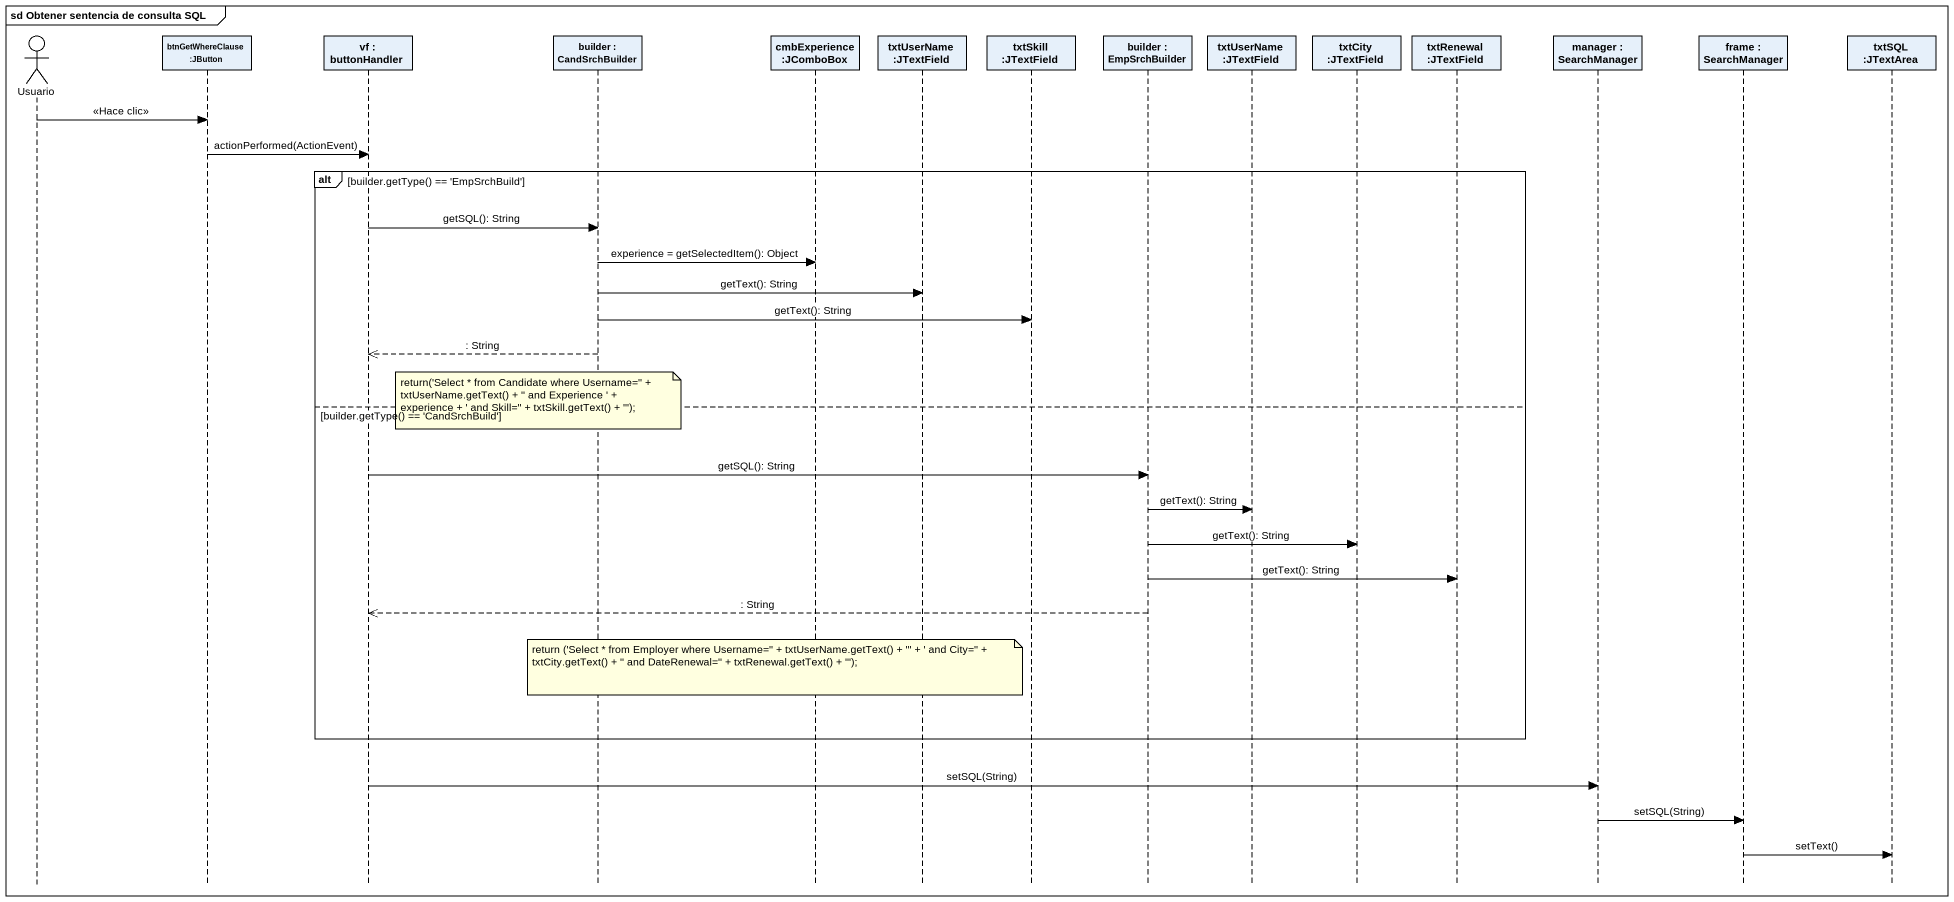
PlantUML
@startuml
mainframe sd Obtener sentencia de consulta SQL
hide footbox
actor Usuario
participant "btnGetWhereClause :JButton" as btnGetWhereClause_JButton
participant "vf : buttonHandler" as vf
participant "builder : CandSrchBuilder" as builder
participant "cmbExperience :JComboBox" as cmbExperience_JComboBox
participant "txtUserName :JTextField" as txtUserName_JTextField
participant "txtSkill :JTextField" as txtSkill_JTextField
participant "builder : EmpSrchBuilder" as builder_2
participant "txtUserName :JTextField" as txtUserName_JTextField_2
participant "txtCity :JTextField" as txtCity_JTextField
participant "txtRenewal :JTextField" as txtRenewal_JTextField
participant "manager : SearchManager" as manager
participant "frame : SearchManager" as frame_
participant "txtSQL :JTextArea" as txtSQL_JTextArea

Usuario -> btnGetWhereClause_JButton : <<Hace clic>>
btnGetWhereClause_JButton -> vf : actionPerformed(ActionEvent)
alt builder.getType() == 'EmpSrchBuild'
  vf -> builder : getSQL(): String
  builder -> cmbExperience_JComboBox : experience = getSelectedItem(): Object
  builder -> txtUserName_JTextField : getText(): String
  builder -> txtSkill_JTextField : getText(): String
  builder -->> vf : : String
  note over builder : return('Select * from Candidate where Username='' + txtUserName.getText() + '' and Experience ' + experience + ' and Skill='' + txtSkill.getText() + ''');
else builder.getType() == 'CandSrchBuild'
  vf -> builder_2 : getSQL(): String
  builder_2 -> txtUserName_JTextField_2 : getText(): String
  builder_2 -> txtCity_JTextField : getText(): String
  builder_2 -> txtRenewal_JTextField : getText(): String
  builder_2 -->> vf : : String
  note over cmbExperience_JComboBox : return ('Select * from Employer where Username='' + txtUserName.getText() + ''' + ' and City='' + txtCity.getText() + '' and DateRenewal='' + txtRenewal.getText() + ''');
end
vf -> manager : setSQL(String)
manager -> frame_ : setSQL(String)
frame_ -> txtSQL_JTextArea : setText()
@enduml
